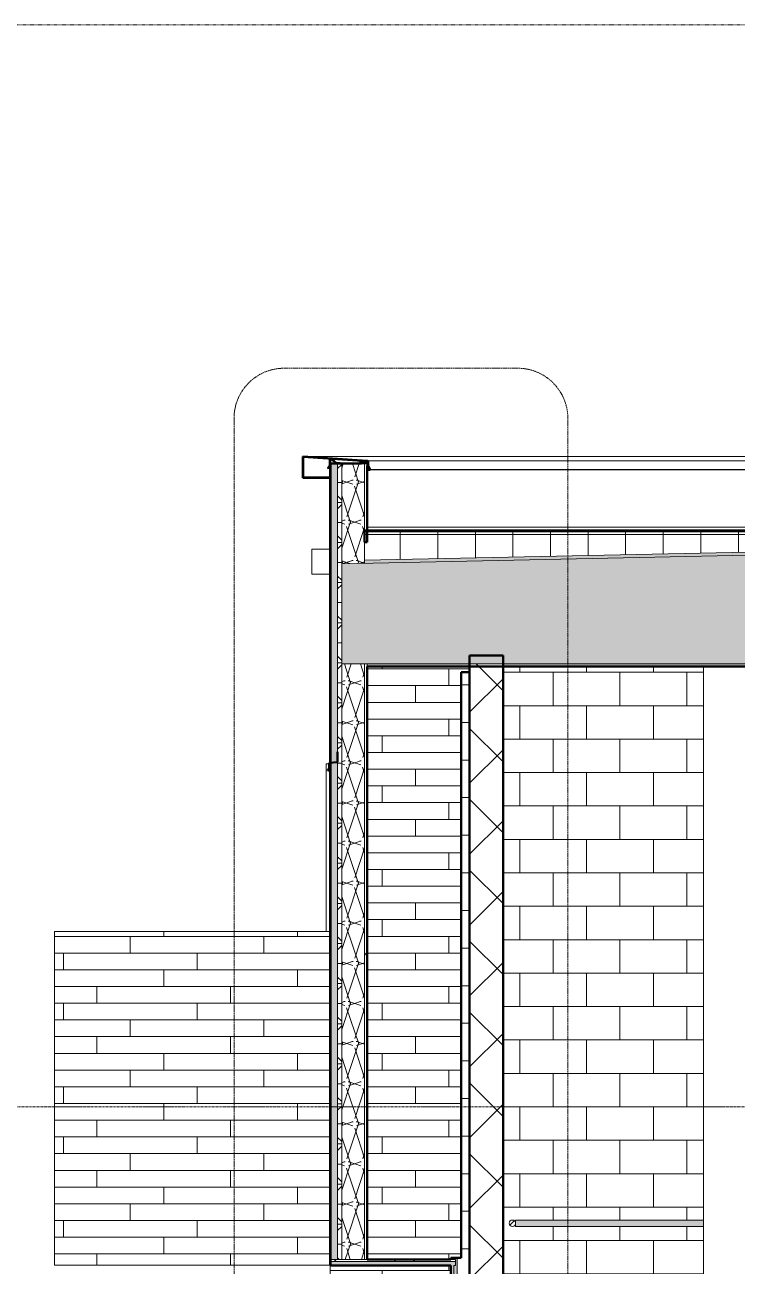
# Model space of a CAD drawing. Header units: inches. Extents: x 9661 to 16493, y -360 to 681.
# Drawn here: x 9907 to 10077.7, y 229.9 to 527 of the extents above; entities that cross this region are included whole.
import ezdxf

# ---------------------------------------------------------------- set-up
doc = ezdxf.new("R2010")
doc.units = ezdxf.units.IN
doc.header["$MEASUREMENT"] = 0
for name, pattern in [('Aligning Line 1_8_', [0.25, 0.125, -0.125]), ('Dash Dot 3_16_', [0.3125, 0.1875, -0.0625, 0, -0.0625]), ('Grid Line 1_2_', [0.875, 0.5, -0.125, 0.125, -0.125])]:
    doc.linetypes.add(name, pattern=pattern)
for name, color, linetype, lineweight in [('0-1', 7, 'Continuous', 5), ('0-3', 10, 'Continuous', 13), ('A-ANNO-SYMB-1', 150, 'Dash Dot 3_16_', 9), ('A-CLNG', 13, 'Continuous', 13), ('A-CLNG-2', 254, 'Continuous', 13), ('A-CLNG-3', 13, 'Continuous', 50), ('A-CLNG-PATT-1', 13, 'Continuous', 9), ('A-FLOR-HRAL', 11, 'Continuous', 9), ('A-FLOR-HRAL-1', 9, 'Continuous', 9), ('A-FLOR-HRAL-2', 7, 'Continuous', 9), ('A-FLOR-LEVL-1', 51, 'Grid Line 1_2_', 9), ('A-GENM-1', 135, 'Continuous', 9), ('A-GLAZ-CWMG-1', 135, 'Continuous', 9), ('A-ROOF', 132, 'Continuous', 13), ('A-ROOF-1', 55, 'Continuous', 13), ('A-ROOF-2', 132, 'Continuous', 50), ('A-ROOF-PATT-1', 132, 'Continuous', 9), ('A-WALL', 113, 'Continuous', 13), ('A-WALL-1', 10, 'Continuous', 13), ('A-WALL-2', 55, 'Continuous', 13), ('A-WALL-3', 250, 'Continuous', 50), ('A-WALL-4', 251, 'Continuous', 5), ('A-WALL-5', 8, 'Continuous', 5), ('A-WALL-6', 254, 'Continuous', 13), ('A-WALL-8', 113, 'Continuous', 50), ('A-WALL-PATT-3', 135, 'Continuous', 9), ('A-WALL-PATT-4', 252, 'Continuous', 9), ('A-WALL-PATT-5', 111, 'Continuous', 9), ('G-ANNO-SYMB', 111, 'Aligning Line 1_8_', 9), ('I-WALL-1', 55, 'Continuous', 13)]:
    doc.layers.add(name, color=color, linetype=linetype, lineweight=lineweight)
pattern_1 = [(45, (10995.947, 72), (-9.50352, 9.50352), []), (45, (10995.947, 86.4), (-9.50352, 9.50352), [])]
pattern_2 = [(0, (10995.947, 72), (0, 4.798), []), (315, (10995.947, 72), (4.798427, 0), [6.786, -6.786]), (45, (10995.947, 72), (4.798427, 0), [6.786, -6.786])]
pattern_3 = [(161.57, (10996.427, 72.48), (-3.8399538, -1.54e-05), [0, -27.322, 3.034, 0]), (18.43, (10995.467, 72.48), (-3.8399538, 1.54e-05), [0, -27.322, 3.034, 0]), (108.43, (10996.427, 72.48), (1.919622, -9.6005246), [9.106, -21.25]), (71.57, (10995.467, 72.48), (1.919622, 9.6005246), [9.106, -21.25])]
pattern_4 = [(0, (10995.947, 72), (30.72, 7.68), [1.267, -21.773, 1.267, -21.773, -122.88]), (0, (10995.947, 72), (30.72, 7.68), [-46.08, 1.267, -44.813, 1.267, -21.773, -53.76]), (0, (10995.947, 72), (30.72, 7.68), [-115.2, 1.267, -14.093, 1.267, -37.133]), (120, (11007.467, 75.84), (-22.011075, 22.7643), [1.267, -21.773, 1.267, -21.773, -122.88]), (120, (11007.467, 75.84), (-22.011075, 22.7643), [-46.08, 1.267, -44.813, 1.267, -21.773, -53.76]), (120, (11007.467, 75.84), (-22.011075, 22.7643), [-115.2, 1.267, -14.093, 1.267, -37.133]), (240, (11011.307, 91.2), (-8.708925, -30.4443), [1.267, -21.773, 1.267, -21.773, -122.88]), (240, (11011.307, 91.2), (-8.708925, -30.4443), [-46.08, 1.267, -44.813, 1.267, -21.773, -53.76]), (240, (11011.307, 91.2), (-8.708925, -30.4443), [-115.2, 1.267, -14.093, 1.267, -37.133])]
pattern_5 = [(0, (9984.627, 136.8), (0, 4), []), (90, (9984.627, 136.8), (-8, 8), [4, -28]), (90, (10000.627, 140.8), (-8, 8), [4, -28])]
pattern_6 = [(0, (10995.947, 72), (0, 9), []), (90, (10995.947, 72), (-9, 6e-16), [])]

# ---------------------------------------------------------------- blocks, each defined once
blk = doc.blocks.new('Railing - Railing-2254793-BUILDING SECTION - EAST_WEST - LOOKING NORTH')
at = {"layer": 'A-FLOR-HRAL'}
h = blk.add_hatch(dxfattribs=at)
h.set_pattern_fill('FP_17', color=256, style=0, pattern_type=2)
h.set_pattern_definition(pattern_1)
h.paths.add_polyline_path([(10023.84, 239.41), (10024.37, 239.63), (10024.59, 240.16), (10024.37, 240.69), (10023.84, 240.91), (10023.31, 240.69), (10023.09, 240.16), (10023.31, 239.63), (10023.78, 239.43)], flags=0)
at = {"layer": 'A-FLOR-HRAL-1'}
for points in [[(10052.2, 240.16), (10069.59, 240.16), (10069.59, 240.91), (10024.59, 240.88), (10024.59, 240.16), (10032.49, 240.16)], [(10032.49, 239.41), (10069.59, 239.43), (10069.59, 240.16), (10024.59, 240.16), (10024.59, 239.41)]]:
    blk.add_hatch(color=256, dxfattribs=at).paths.add_polyline_path(points, flags=0)
at = {"layer": 'A-FLOR-HRAL-2'}
for p, q in [((10069.59, 240.91), (10024.59, 240.91)), ((10024.59, 240.16), (10024.59, 240.91)), ((10024.59, 239.41), (10024.59, 240.16)), ((10024.59, 239.41), (10069.59, 239.41))]:
    blk.add_line(p, q, dxfattribs=at)
for start, end in [(0, 180), (180, 0)]:
    blk.add_arc((10023.84, 240.16), 0.75, start, end, dxfattribs=at)
blk = doc.blocks.new('CTR - 1st Phase -Stairs _ Elevators_rvt-1-BUILDING SECTION - EAST_WEST - LOOKING NORTH')
at = {"layer": 'A-WALL-PATT-3'}
h = blk.add_hatch(dxfattribs=at)
h.set_pattern_fill('FP_32', color=256, style=0, pattern_type=2)
h.set_pattern_definition([(0, (10017.589, -52), (0, 8), []), (90, (10017.589, -52), (-8, 8), [8, -8])])
h.paths.add_polyline_path([(10029.07, 0), (10069.59, 0), (10069.59, 52.51), (10065.35, 55.12), (10021.59, 55.12), (10021.59, 0)], flags=0)
h.paths.add_polyline_path([(10191.21, 0), (10201.59, 0), (10201.59, 92), (10253.59, 92), (10253.59, 123.37), (10191.21, 123.37), (10191.21, 22.69)], flags=0)
h.paths.add_polyline_path([(10024.59, 102.68), (10024.37, 102.15), (10023.84, 101.93), (10023.31, 102.16), (10023.09, 102.68), (10023.32, 103.22), (10023.84, 103.43), (10024.37, 103.21), (10024.51, 102.88)], flags=0)
h.paths.add_polyline_path([(10052.2, 68), (10069.59, 68), (10069.59, 101.93), (10024.59, 101.96), (10024.59, 103.43), (10069.59, 103.43), (10069.59, 189.77), (10065.11, 192.6), (10021.59, 192.6), (10021.59, 68), (10032.49, 68)], flags=0)
h.paths.add_polyline_path([(10229.65, 136), (10253.59, 136), (10253.59, 175.61), (10252.36, 175.64), (10252.21, 175.74), (10252.16, 175.8), (10252.16, 176.2), (10252.33, 176.35), (10252.51, 176.38), (10252.72, 176.39), (10253.59, 176.39), (10253.59, 255.38), (10191.21, 255.38), (10191.21, 136), (10209.65, 136)], flags=0)
h.paths.add_polyline_path([(10252.51, 175.68), (10252.49, 175.72), (10252.51, 175.68)], flags=0)
h.paths.add_polyline_path([(10253.09, 175.8), (10253.06, 176.1), (10253.03, 176), (10253.06, 175.9)], flags=0)
h.paths.add_polyline_path([(10067.84, 205.47), (10069.59, 205.47), (10069.59, 239.41), (10024.59, 239.43), (10024.59, 240.91), (10069.59, 240.91), (10069.59, 373.37), (10021.59, 373.37), (10021.59, 205.47), (10062.06, 205.47)], flags=0)
h.paths.add_polyline_path([(10023.84, 239.41), (10023.31, 239.63), (10023.09, 240.16), (10023.32, 240.69), (10023.84, 240.91), (10024.37, 240.69), (10024.59, 240.16), (10024.37, 239.63), (10023.9, 239.43)], flags=0)
h.paths.add_polyline_path([(10253.59, 268), (10253.59, 307.61), (10252.36, 307.64), (10252.21, 307.74), (10252.16, 307.8), (10252.16, 308.2), (10252.33, 308.35), (10252.51, 308.38), (10252.72, 308.39), (10253.59, 308.39), (10253.59, 373.37), (10191.21, 373.37), (10191.21, 268), (10245.74, 268)], flags=0)
h.paths.add_polyline_path([(10252.51, 307.68), (10252.49, 307.72), (10252.51, 307.68)], flags=0)
h.paths.add_polyline_path([(10253.09, 307.8), (10253.06, 308.1), (10253.03, 307.99), (10253.06, 307.9)], flags=0)
at = {"layer": 'A-WALL-PATT-4'}
h = blk.add_hatch(dxfattribs=at)
h.set_pattern_fill('FP_26', color=256, style=0, pattern_type=2)
h.set_pattern_definition([(45, (10995.947, 72), (-8.48528, 8.48528), []), (135, (10995.947, 72), (-8.48528, -8.48528), [])])
h.paths.add_polyline_path([(10013.59, -4), (10021.59, -4), (10021.59, 374), (10013.59, 374), (10013.59, -0.23)], flags=0)
at = {"layer": 'A-WALL-3'}
for p, q in [((10013.59, 376), (10013.59, -4)), ((10021.59, 376), (10013.59, 376)), ((10021.59, -4), (10021.59, 376))]:
    blk.add_line(p, q, dxfattribs=at)
at = {"layer": 'I-WALL-1'}
blk.add_line((10069.59, 373.37), (10069.59, 205.47), dxfattribs=at)
at = {"layer": '0-3'}
blk.add_blockref('Railing - Railing-2254793-BUILDING SECTION - EAST_WEST - LOOKING NORTH', (0, 0), dxfattribs=at)
blk = doc.blocks.new('Basic Wall _ EXT - FIBER CEMENT - SMALL - ___-2145935-BUILDING SECTION - EAST_WEST - LOOKING NORTH')
at = {"layer": 'A-WALL-2'}
for p, q in [((10857.95, 423.66), (9973.63, 423.66)), ((9980.5, 423.11), (9980.36, 423.11)), ((9981.57, 422.04), (9981.63, 422)), ((9987.72, 422.04), (9982.61, 422.04)), ((9988.95, 422.37), (9987.51, 422.37)), ((9988.59, 422.23), (9989.21, 422.23)), ((9989.21, 422.16), (9988.59, 422.16)), ((9989.21, 422.08), (9988.89, 422.08)), ((9989.21, 422.24), (9988.99, 422.24)), ((9989.17, 422.47), (9989, 422.47)), ((9989.22, 422.27), (9989.06, 422.27)), ((10842.51, 422.6), (9989.07, 422.6)), ((9980.19, 420.79), (9979.73, 420.79)), ((9989.47, 420.64), (9989.13, 420.64)), ((9989.48, 420.42), (10829.32, 420.42)), ((9989.69, 420.59), (9989.49, 420.59)), ((9989.67, 420.63), (9989.56, 420.63)), ((10836.95, 420.57), (9989.8, 420.57))]:
    blk.add_line(p, q, dxfattribs=at)
at = {"layer": 'A-WALL-2', "flags": 128}
for points in [[(9980.52, 423.05), (9980.47, 423.09), (9980.41, 423.11), (9980.34, 423.11), (9980.28, 423.1), (9980.22, 423.07), (9980.18, 423.03), (9980.14, 422.98), (9980.11, 422.92), (9980.11, 422.86)], [(9981.79, 422.04), (9981.73, 422.05), (9981.67, 422.07), (9981.62, 422.1)], [(9989.14, 421.83), (9989.13, 421.89), (9989.11, 421.95), (9989.07, 422.01), (9989.01, 422.05), (9988.95, 422.07), (9988.89, 422.08)], [(9989.29, 422.35), (9989.28, 422.41), (9989.26, 422.47), (9989.22, 422.52), (9989.18, 422.56), (9989.12, 422.59), (9989.07, 422.6)], [(9980.11, 421.63), (9980.1, 421.58), (9980.09, 421.54), (9980.07, 421.5)], [(9980.14, 421.45), (9980.16, 421.51), (9980.18, 421.57), (9980.19, 421.63)], [(9989.07, 421.33), (9989.08, 421.28), (9989.11, 421.22)], [(9989.18, 421.26), (9989.16, 421.3), (9989.14, 421.35), (9989.14, 421.39)], [(9989.21, 421.44), (9989.21, 421.38), (9989.23, 421.32), (9989.26, 421.26)], [(9989.33, 421.3), (9989.3, 421.35), (9989.29, 421.39), (9989.29, 421.44)], [(9989.37, 420.44), (9989.43, 420.42), (9989.48, 420.42)], [(9989.53, 420.5), (9989.48, 420.49), (9989.48, 420.49)], [(9989.49, 420.42), (9989.55, 420.43), (9989.61, 420.45)]]:
    blk.add_lwpolyline(points, dxfattribs=at)
blk = doc.blocks.new('Basic Wall _ EXT - FIBER CEMENT - LARGE - ___-2162463-BUILDING SECTION - EAST_WEST - LOOKING NORTH')
at = {"layer": 'A-WALL-1'}
blk.add_hatch(color=256, dxfattribs=at).paths.add_polyline_path([(9979.65, 348.66), (9979.94, 349.06), (9979.94, 350.33), (9979.91, 350.32), (9979.91, 349.02), (9979.63, 348.68)], flags=0)
at = {"layer": 'A-WALL-2'}
for p, q in [((9979.64, 348.55), (9979.66, 348.53)), ((9979.64, 348.55), (9979.66, 348.53)), ((9979.64, 348.55), (9979.66, 348.53)), ((9979.64, 348.55), (9979.66, 348.53)), ((9979.68, 348.55), (9979.66, 348.57)), ((9979.68, 348.55), (9979.66, 348.57)), ((9979.68, 348.55), (9979.66, 348.57)), ((9979.68, 348.55), (9979.66, 348.57))]:
    blk.add_line(p, q, dxfattribs=at)
for centre, radius, start, end in [((9979.7, 348.62), 0.0937, 140, 230), ((9979.7, 348.62), 0.0937, 140, 230), ((9979.7, 348.62), 0.0937, 140, 230), ((9979.7, 348.62), 0.0938, 140, 230), ((9979.7, 348.62), 0.0625, 140, 230), ((9979.7, 348.62), 0.0625, 140, 230), ((9979.7, 348.62), 0.0625, 140, 230), ((9979.7, 348.62), 0.0625, 140, 230), ((9979.72, 348.6), 0.0937, 230, 320), ((9979.72, 348.6), 0.0937, 230, 320), ((9979.72, 348.6), 0.0937, 230, 320), ((9979.72, 348.6), 0.0937, 230, 320), ((9979.72, 348.6), 0.0625, 230, 320), ((9979.72, 348.6), 0.0625, 230, 320), ((9979.72, 348.6), 0.0625, 230, 320), ((9979.72, 348.6), 0.0625, 230, 320)]:
    blk.add_arc(centre, radius, start, end, dxfattribs=at)
at = {"layer": 'A-WALL-8'}
for p, q in [((9981.94, 353), (9981.91, 353)), ((9981.91, 353), (9981.91, 350.53)), ((9981.94, 350.5), (9981.94, 353)), ((9979.91, 349.02), (9979.63, 348.68)), ((9979.64, 348.55), (9979.66, 348.53)), ((9979.65, 348.66), (9979.94, 349.01)), ((9979.68, 348.55), (9979.66, 348.57)), ((9980.05, 348.9), (9979.77, 348.56)), ((9979.79, 348.54), (9980.08, 348.88)), ((9981.91, 350.53), (9979.91, 350.35)), ((9979.91, 350.35), (9979.91, 349.02)), ((9979.94, 350.33), (9981.94, 350.5)), ((9979.94, 349.01), (9979.94, 350.33)), ((9980.08, 348.88), (9980.05, 348.9))]:
    blk.add_line(p, q, dxfattribs=at)
for centre, radius, start, end in [((9979.7, 348.62), 0.0937, 140, 230), ((9979.7, 348.62), 0.0625, 140, 230), ((9979.72, 348.6), 0.0938, 230, 320), ((9979.72, 348.6), 0.0625, 230, 320)]:
    blk.add_arc(centre, radius, start, end, dxfattribs=at)
blk = doc.blocks.new('Basic Wall _ EXT - FIBER CEMENT - SMALL - ___-2145937-BUILDING SECTION - EAST_WEST - LOOKING NORTH')
at = {"layer": 'A-WALL-1'}
h = blk.add_hatch(color=256, dxfattribs=at)
h.paths.add_polyline_path([(9978.27, 418.54), (9980.19, 418.58), (9980.18, 418.62), (9973.7, 418.62), (9973.7, 423.58), (9989.12, 422.49), (9989.17, 422.47), (9989.21, 422.23), (9989.21, 421.44), (9989.29, 421.44), (9989.24, 422.47), (9989.17, 422.55), (9989.06, 422.6), (9973.63, 423.66), (9973.63, 418.54), (9973.7, 418.54)], flags=0)
h.paths.add_polyline_path([(9989.49, 420.42), (9989.73, 420.53), (9989.79, 420.59), (9989.29, 421.28), (9989.26, 421.26), (9989.68, 420.59), (9989.5, 420.43)], flags=0)
h.paths.add_polyline_path([(9989.49, 420.42), (9989.33, 420.55), (9989.13, 420.64), (9989.13, 420.56), (9989.48, 420.42)], flags=0)
h.paths.add_polyline_path([(9989.49, 420.59), (9989.56, 420.64), (9989.14, 421.24), (9989.13, 421.19), (9989.49, 420.6)], flags=0)
h.paths.add_polyline_path([(9979.73, 420.79), (9980.14, 421.45), (9980.07, 421.5), (9979.66, 420.84)], flags=0)
h.paths.add_polyline_path([(9989.06, 421.39), (9989.14, 421.39), (9989.11, 421.91), (9989.01, 422.03), (9988.89, 422.08), (9987.72, 422.04), (9987.72, 422), (9989.06, 421.96), (9989.06, 421.45)], flags=0)
h.paths.add_polyline_path([(9980.19, 421.63), (9980.21, 422.9), (9980.31, 423.01), (9980.52, 422.95), (9981.6, 422.07), (9981.62, 422.1), (9980.47, 423.06), (9980.23, 423.06), (9980.11, 422.86), (9980.14, 421.63), (9980.18, 421.63)], flags=0)
h.paths.add_polyline_path([(9981.68, 422), (9981.67, 422.05), (9981.63, 422.01), (9981.67, 422)], flags=0)
h.paths.add_polyline_path([(9987.51, 422.16), (9988.59, 422.16), (9988.59, 422.23), (9987.51, 422.23), (9987.51, 422.37), (9988.95, 422.37), (9989, 422.25), (9989.06, 422.27), (9989, 422.47), (9987.44, 422.44), (9987.44, 422.16)], flags=0)
at = {"layer": 'A-WALL-2'}
for p, q in [((9980.19, 421.63), (9980.19, 422)), ((9987.72, 422), (9988.44, 422)), ((9988.44, 422), (9988.89, 422)), ((9989.06, 421.83), (9989.06, 421.39)), ((9980.19, 418.54), (9980.19, 418.62))]:
    blk.add_line(p, q, dxfattribs=at)
at = {"layer": 'A-WALL-8'}
for p, q in [((9989.07, 422.6), (9973.63, 423.66)), ((9973.63, 423.66), (9973.63, 418.54)), ((9973.7, 418.62), (9973.7, 423.58)), ((9973.7, 423.58), (9989.06, 422.52)), ((9980.11, 422.86), (9980.11, 421.63)), ((9980.19, 422), (9980.19, 422.86)), ((9980.47, 422.99), (9981.57, 422.04)), ((9981.62, 422.1), (9980.52, 423.05)), ((9982.61, 422.04), (9981.79, 422.04)), ((9981.79, 421.96), (9982.61, 421.96)), ((9982.61, 421.96), (9982.61, 422.04)), ((9989, 422.47), (9987.44, 422.44)), ((9987.44, 422.44), (9987.44, 422.16)), ((9987.44, 422.16), (9988.59, 422.16)), ((9987.51, 422.37), (9988.94, 422.39)), ((9987.51, 422.23), (9987.51, 422.37)), ((9988.59, 422.23), (9987.51, 422.23)), ((9987.72, 422.08), (9987.72, 422)), ((9988.89, 422.08), (9987.72, 422.08)), ((9988.59, 422.16), (9988.59, 422.23)), ((9988.94, 422.39), (9988.99, 422.24)), ((9988.99, 422.24), (9989.06, 422.27)), ((9989.06, 422.27), (9989, 422.47)), ((9989.21, 422.35), (9989.21, 421.44)), ((9989.29, 421.44), (9989.29, 422.35)), ((9980.07, 421.5), (9979.66, 420.84)), ((9979.66, 420.84), (9979.73, 420.79)), ((9979.73, 420.79), (9980.14, 421.45)), ((9989.13, 420.64), (9989.09, 420.57)), ((9989.09, 420.57), (9989.37, 420.44)), ((9989.11, 421.22), (9989.49, 420.59)), ((9989.4, 420.51), (9989.13, 420.64)), ((9989.14, 421.39), (9989.14, 421.83)), ((9989.56, 420.63), (9989.18, 421.26)), ((9989.26, 421.26), (9989.69, 420.6)), ((9989.8, 420.57), (9989.33, 421.3)), ((9989.49, 420.59), (9989.56, 420.63)), ((9989.69, 420.6), (9989.57, 420.52)), ((9989.61, 420.45), (9989.8, 420.57)), ((9973.63, 418.54), (9980.19, 418.54)), ((9980.19, 418.62), (9973.7, 418.62))]:
    blk.add_line(p, q, dxfattribs=at)
for centre, radius, start, end in [((9980.36, 422.86), 0.25, 49.2771, 180), ((9980.36, 422.86), 0.171, 49.2771, 180), ((9981.79, 422.29), 0.329, 229.2771, 270), ((9981.79, 422.29), 0.25, 229.2771, 270), ((9988.89, 421.83), 0.25, 0, 90), ((9988.89, 421.83), 0.171, 0, 90), ((9989.04, 422.35), 0.171, 0, 82.4457), ((9989.04, 422.35), 0.25, 0, 83.0705), ((9979.86, 421.63), 0.25, 328.2381, 0), ((9979.86, 421.63), 0.329, 328.2381, 0), ((9989.39, 421.39), 0.329, 180, 211.4324), ((9989.39, 421.39), 0.25, 180, 211.4324), ((9989.54, 421.44), 0.329, 180, 212.826), ((9989.54, 421.44), 0.25, 180, 212.826), ((9989.48, 420.67), 0.25, 244.1745, 302.0105), ((9989.48, 420.67), 0.171, 244.1745, 302.0105)]:
    blk.add_arc(centre, radius, start, end, dxfattribs=at)
blk = doc.blocks.new('Rectangular Mullion - Profile_Polycarbonate_Upper and left-1739822-BUILDING SECTION - EAST_WEST - LOOKING NORTH')
at = {"layer": 'A-GLAZ-CWMG-1'}
for p, q in [((9979.25, 350.12), (9979.91, 350.12)), ((9979.25, 310), (9979.25, 350.12)), ((9979.93, 350.12), (9980.19, 350.12)), ((9980.19, 230.12), (9980, 230.12))]:
    blk.add_line(p, q, dxfattribs=at)
blk = doc.blocks.new('Family1 - SCUPPER-2162046-BUILDING SECTION - EAST_WEST - LOOKING NORTH')
at = {"layer": 'A-GENM-1'}
for p, q in [((9975.81, 395.5), (9975.81, 401.5)), ((9980.19, 401.5), (9975.81, 401.5)), ((9975.81, 395.5), (9980.19, 395.5))]:
    blk.add_line(p, q, dxfattribs=at)

msp = doc.modelspace()

# ---------------------------------------------------------------- hatches: boundary and pattern name
at = {"layer": 'A-CLNG-2'}
msp.add_hatch(color=256, dxfattribs=at).paths.add_polyline_path([(10009.0894, 230), (10010.1894, 230), (10010.1877, 231), (9980.4394, 231), (9980.4484, 230), (9993.0534, 230)], flags=0)
at = {"layer": 'A-CLNG-PATT-1'}
h = msp.add_hatch(dxfattribs=at)
h.set_pattern_fill('FP_17', color=256, style=0, pattern_type=2)
h.set_pattern_definition(pattern_1)
h.paths.add_polyline_path([(9993.0534, 231), (10010.1894, 231), (10010.1868, 231.5), (9980.4394, 231.5), (9980.4404, 231), (9989.0644, 231)], flags=0)
at = {"layer": 'A-ROOF-1'}
msp.add_hatch(color=256, dxfattribs=at).paths.add_polyline_path([(9988.4394, 405.6552), (10116.5646, 405.6552), (10168.6894, 406.5647), (10168.6894, 406.7728), (10116.5646, 405.9052), (9988.4394, 405.9053)], flags=0)
at = {"layer": 'A-ROOF-PATT-1'}
h = msp.add_hatch(dxfattribs=at)
h.set_pattern_fill('FP_14', color=256, style=0, pattern_type=2)
h.set_pattern_definition(pattern_6)
h.paths.add_polyline_path([(9988.4394, 398.8622), (10166.3441, 402.5228), (9988.4394, 402.5228), (9988.4394, 400.8905)], flags=0)
h.paths.add_polyline_path([(10229.6469, 402.5228), (10261.5894, 402.5228), (10261.5894, 408.4834), (10168.6894, 406.5647), (10168.6894, 402.5228), (10202.8024, 402.5228)], flags=0)
h.paths.add_polyline_path([(10452.0394, 408.4012), (10843.1394, 416.4484), (10843.1394, 420.4493), (10452.0394, 412.4021), (10452.0394, 412.2666)], flags=0)
h = msp.add_hatch(dxfattribs=at)
h.set_pattern_fill('FP_3', color=256, style=0, pattern_type=2)
h.set_pattern_definition(pattern_2)
h.paths.add_polyline_path([(9988.4394, 398.1121), (10202.8024, 402.5228), (10166.3441, 402.5228), (9988.4394, 398.8622)], flags=0)
h.paths.add_polyline_path([(10452.0394, 407.651), (10843.1394, 415.6983), (10843.1394, 416.4484), (10452.0394, 408.4012)], flags=0)
h = msp.add_hatch(dxfattribs=at)
h.set_pattern_fill('FP_4', color=256, style=0, pattern_type=2)
h.set_pattern_definition(pattern_3)
h.paths.add_polyline_path([(10848.6394, 374), (10848.6394, 415.8114), (10452.0394, 407.651), (10452.0394, 374), (10846.9519, 374)], flags=0)
h.paths.add_polyline_path([(10229.6469, 374), (10261.5894, 374), (10257.4673, 376), (10261.5894, 376), (10261.5894, 402.5228), (10202.8024, 402.5228), (9982.9394, 397.9989), (9982.9394, 374), (10191.2144, 374)], flags=0)
h = msp.add_hatch(dxfattribs=at)
h.set_pattern_fill('FP_14', color=256, style=0, pattern_type=2)
h.set_pattern_definition(pattern_6)
h.paths.add_polyline_path([(10032.4856, 402.5228), (10168.6894, 402.5228), (10168.6894, 406.5228), (10116.5646, 405.6552), (9988.4394, 405.6552), (9988.4394, 402.5228), (9993.0534, 402.5228)], flags=0)
h = msp.add_hatch(dxfattribs=at)
h.set_pattern_fill('FP_1', color=256, style=0, pattern_type=2)
h.set_pattern_definition(pattern_4)
h.paths.add_polyline_path([(9993.0534, 373.375), (10013.5894, 373.375), (10013.5894, 374), (9989.0644, 374), (9989.0806, 373.375)], flags=0)
h.paths.add_polyline_path([(10842.5144, 373.375), (10842.5144, 374), (10457.5394, 374), (10457.5394, 373.375), (10821.1306, 373.375)], flags=0)
h.paths.add_polyline_path([(10229.6469, 373.375), (10253.5894, 373.375), (10253.5894, 374), (10021.5894, 374), (10021.5894, 373.375), (10191.2144, 373.375)], flags=0)
at = {"layer": 'A-WALL-4'}
for points in [[(9980.4394, 350.5), (9980.4394, 422), (9980.1894, 422), (9980.1894, 350.5)], [(9980.4394, 230.125), (9980.4394, 350.5), (9980.1894, 350.5), (9980.1894, 230.125)]]:
    msp.add_hatch(color=256, dxfattribs=at).paths.add_polyline_path(points, flags=0)
at = {"layer": 'A-WALL-5'}
for points in [[(9981.9394, 350.5), (9981.9394, 422), (9980.4394, 422), (9980.4394, 350.5)], [(9981.9394, 231.5), (9981.9394, 350.5), (9980.4394, 350.5), (9980.4394, 231.5)], [(10010.5894, -5.25), (10010.5894, 231.8725), (10009.8394, 231.8725), (10009.8394, 231.5), (10010.1894, 231.5), (10010.1894, 230), (10009.8394, 230), (10009.8394, -5.25)]]:
    msp.add_hatch(color=256, dxfattribs=at).paths.add_polyline_path(points, flags=0)
at = {"layer": 'A-WALL-6'}
h = msp.add_hatch(color=256, dxfattribs=at)
h.paths.add_polyline_path([(10009.4502, -5.25), (10009.8394, -5.25), (10009.8394, 230), (10009.0894, 230), (10009.0894, -5.25)], flags=0)
h.paths.add_polyline_path([(10009.0894, 231.5), (10009.8394, 231.5), (10009.8394, 231.8725), (10009.0894, 231.8725)], flags=0)
at = {"layer": 'A-WALL-PATT-3'}
h = msp.add_hatch(dxfattribs=at)
h.set_pattern_fill('FP_19', color=256, style=0, pattern_type=2)
h.set_pattern_definition(pattern_5)
h.paths.add_polyline_path([(10009.0894, 109.75), (10009.0894, 120), (9989.0644, 120), (9989.0644, 109.75), (9993.0534, 109.75)], flags=0)
h.paths.add_polyline_path([(10009.0894, 132), (10009.0894, 230), (9989.0644, 230), (9989.0644, 132), (9993.2699, 132)], flags=0)
h.paths.add_polyline_path([(9993.0534, 231.5), (10009.0894, 231.5), (10009.0894, 231.8725), (10011.5894, 231.8725), (10011.5894, 372), (10013.5894, 372), (10013.5894, 373.25), (9989.0644, 373.25), (9989.0644, 231.5)], flags=0)
h = msp.add_hatch(dxfattribs=at)
h.set_pattern_fill('FP_20', color=256, style=0, pattern_type=2)
h.set_pattern_definition([(0, (9916.314, 268.8), (0, 4), []), (90, (9916.314, 268.8), (-8, 8), [4, -28]), (90, (9932.314, 272.8), (-8, 8), [4, -28])])
h.paths.add_polyline_path([(9914.1894, 230.125), (9980.0019, 230.125), (9980.0019, 310), (9914.1894, 310), (9914.1894, 251.9024)], flags=0)
h = msp.add_hatch(dxfattribs=at)
h.set_pattern_fill('FP_19', color=256, style=0, pattern_type=2)
h.set_pattern_definition(pattern_5)
h.paths.add_polyline_path([(9980.1894, 109.75), (9989.0644, 109.75), (9989.0644, 120), (9982.9394, 120), (9982.9394, 132), (9989.0644, 132), (9989.0644, 230), (9980.4394, 230), (9980.4394, 230.125), (9980.1894, 230.125), (9980.1894, 114.3749)], flags=0)
at = {"layer": 'A-WALL-PATT-5'}
h = msp.add_hatch(dxfattribs=at)
h.set_pattern_fill('FP_3', color=256, style=0, pattern_type=2)
h.set_pattern_definition(pattern_2)
h.paths.add_polyline_path([(9982.9394, 350.5), (9982.9394, 422), (9981.9394, 422), (9981.9394, 350.5)], flags=0)
h = msp.add_hatch(dxfattribs=at)
h.set_pattern_fill('FP_4', color=256, style=0, pattern_type=2)
h.set_pattern_definition(pattern_3)
h.paths.add_polyline_path([(9983.1953, 350.5), (9988.4394, 350.5), (9988.4223, 374), (9982.9394, 374), (9982.9394, 350.5)], flags=0)
h.paths.add_polyline_path([(9982.9394, 397.9989), (9988.4394, 398.1121), (9988.4394, 422), (9982.9394, 422), (9982.9394, 398.1121)], flags=0)
h = msp.add_hatch(dxfattribs=at)
h.set_pattern_fill('FP_14', color=256, style=0, pattern_type=2)
h.set_pattern_definition(pattern_6)
h.paths.add_polyline_path([(10012.7695, 231.8725), (10013.5894, 231.8725), (10013.5894, 372), (10011.5894, 372), (10011.5894, 231.8725)], flags=0)
h = msp.add_hatch(dxfattribs=at)
h.set_pattern_fill('FP_3', color=256, style=0, pattern_type=2)
h.set_pattern_definition(pattern_2)
h.paths.add_polyline_path([(9981.9524, 231.5), (9982.9394, 231.5), (9982.9394, 350.5), (9981.9394, 350.5), (9981.9394, 231.5)], flags=0)
h = msp.add_hatch(dxfattribs=at)
h.set_pattern_fill('FP_4', color=256, style=0, pattern_type=2)
h.set_pattern_definition(pattern_3)
h.paths.add_polyline_path([(9988.4394, 231.5), (9988.4394, 350.5), (9982.9394, 350.5), (9982.9394, 231.5), (9983.1953, 231.5)], flags=0)
h = msp.add_hatch(dxfattribs=at)
h.set_pattern_fill('FP_1', color=256, style=0, pattern_type=2)
h.set_pattern_definition(pattern_4)
h.paths.add_polyline_path([(9988.4394, 231.5), (9989.0644, 231.5), (9989.0644, 350.5), (9988.4394, 350.5), (9988.4394, 240.4418)], flags=0)
h = msp.add_hatch(dxfattribs=at)
h.set_pattern_fill('FP_14', color=256, style=0, pattern_type=2)
h.set_pattern_definition(pattern_6)
h.paths.add_polyline_path([(10013.5894, -19), (10013.5894, -15), (10011.5894, -15), (10011.5894, -16), (10010.5894, -16.0157), (10010.5894, -19), (10012.7695, -19)], flags=0)
h.paths.add_polyline_path([(10011.5894, -6), (10011.5894, 0), (10013.5894, 0), (10013.5894, 231.8725), (10010.5894, 231.8725), (10010.5894, -6)], flags=0)
h.paths.add_polyline_path([(10013.5894, -3.0006), (10013.5894, -3), (10012.7695, -3.0004)], flags=0)

# ---------------------------------------------------------------- linework, layer by layer
at = {"layer": 'A-ANNO-SYMB-1'}
for p, q in [((10025.1104, 444.768), (9969.1568, 444.768)), ((9957.1568, 432.768), (9957.1568, -135.3895)), ((10037.1104, -135.3895), (10037.1104, 432.768))]:
    msp.add_line(p, q, dxfattribs=at)
for centre, start, end in [((9969.1568, 432.768), 90, 180), ((10025.1104, 432.768), 0, 90)]:
    msp.add_arc(centre, 12, start, end, dxfattribs=at)
at = {"layer": 'A-CLNG'}
for p, q in [((9980.4394, 231.5), (9980.4394, 230.125)), ((10010.1894, 231), (9980.4394, 231)), ((10010.1894, 231.5), (10009.0894, 231.5)), ((10009.8394, 230), (10010.1894, 230)), ((10010.1894, 230), (10010.1894, 231.5))]:
    msp.add_line(p, q, dxfattribs=at)
at = {"layer": 'A-CLNG-3'}
for p, q in [((9980.4394, 230.125), (9980.4394, 230)), ((9980.4394, 230), (10009.0894, 230)), ((10009.0894, 231.5), (9989.0644, 231.5))]:
    msp.add_line(p, q, dxfattribs=at)
at = {"layer": 'A-FLOR-LEVL-1'}
msp.add_line((9660.5284, 268), (12376.0591, 268), dxfattribs=at)
at = {"layer": 'A-ROOF'}
for p, q in [((10116.5646, 405.6552), (9988.4394, 405.6552)), ((9989.0644, 406.7728), (10166.3004, 406.7728)), ((10202.8024, 402.5228), (9982.9394, 397.9989)), ((9988.4394, 403.1131), (9988.4394, 398.1121)), ((10166.3441, 402.5228), (9988.4394, 398.8622)), ((9982.9394, 374), (10261.5894, 374))]:
    msp.add_line(p, q, dxfattribs=at)
at = {"layer": 'A-ROOF-2'}
for p, q in [((10116.5671, 405.9053), (9988.4394, 405.9053)), ((9988.4394, 405.9053), (9988.4394, 403.1131)), ((9989.0644, 373.375), (10261.5894, 373.375))]:
    msp.add_line(p, q, dxfattribs=at)
at = {"layer": 'A-WALL'}
for p, q in [((9980.4394, 422), (9980.4394, 231.5)), ((9981.9394, 422), (9981.9394, 231.5)), ((9982.9394, 422), (9982.9394, 231.5)), ((9988.4394, 422), (9988.4394, 405.9053)), ((9988.4394, 374), (9988.4394, 231.5)), ((9989.0644, 373.375), (9989.0644, 374)), ((9980.4394, 350.5), (9980.1894, 350.5)), ((10009.8394, 231.8725), (10009.8394, 231.5)), ((10010.5894, 231.8725), (10010.5894, -6)), ((9980.4394, 231.5), (9989.0644, 231.5)), ((10009.8394, 230), (10009.8394, -5.25))]:
    msp.add_line(p, q, dxfattribs=at)
at = {"layer": 'A-WALL-2'}
for p, q in [((9980.1894, 422), (9980.1894, 421.6275)), ((9988.8892, 422), (9987.7181, 422)), ((9989.0644, 421.3937), (9989.0644, 421.8287)), ((9980.1894, 418.6175), (9980.1894, 418.5388)), ((10013.5894, 373.25), (9989.0644, 373.25)), ((9980.0019, 310), (9914.1894, 310)), ((9914.1894, 310), (9914.1894, 230.125)), ((9980.0019, 230.125), (9980.0019, 310)), ((9914.1894, 230.125), (9980.0019, 230.125)), ((9980.1894, 109.75), (9980.1894, 230.125))]:
    msp.add_line(p, q, dxfattribs=at)
at = {"layer": 'A-WALL-8'}
for p, q in [((9987.7181, 422), (9980.1894, 422)), ((9989.0644, 422), (9988.8892, 422)), ((9989.0644, 421.8287), (9989.0644, 422)), ((9980.1894, 421.6275), (9980.1894, 418.6175)), ((9989.0644, 403.126), (9989.0644, 421.3937)), ((9980.1894, 418.5388), (9980.1894, 230.125)), ((9988.4394, 403.1131), (9989.0644, 403.126)), ((9989.0644, 231.5), (9989.0644, 373.375)), ((10011.5894, 372), (10011.5894, 231.8725)), ((10013.5894, 372), (10011.5894, 372)), ((10013.5894, -16), (10013.5894, 372)), ((10009.0894, 231.8725), (10009.0894, 231.5)), ((10011.5894, 231.8725), (10009.0894, 231.8725)), ((9980.1894, 230.125), (9980.4394, 230.125)), ((10009.0894, 230), (10009.0894, -3.25))]:
    msp.add_line(p, q, dxfattribs=at)
at = {"layer": 'G-ANNO-SYMB'}
msp.add_line((12280.1239, 526.9531), (9756.4599, 526.9531), dxfattribs=at)

# ---------------------------------------------------------------- block references
at = {"layer": '0-1'}
msp.add_blockref('CTR - 1st Phase -Stairs _ Elevators_rvt-1-BUILDING SECTION - EAST_WEST - LOOKING NORTH', (0, 0), dxfattribs=at)
at = {"layer": 'A-GENM-1'}
msp.add_blockref('Family1 - SCUPPER-2162046-BUILDING SECTION - EAST_WEST - LOOKING NORTH', (0, 0), dxfattribs=at)
at = {"layer": 'A-GLAZ-CWMG-1'}
msp.add_blockref('Rectangular Mullion - Profile_Polycarbonate_Upper and left-1739822-BUILDING SECTION - EAST_WEST - LOOKING NORTH', (0, 0), dxfattribs=at)
at = {"layer": 'A-WALL-2'}
for name in ['Basic Wall _ EXT - FIBER CEMENT - SMALL - ___-2145935-BUILDING SECTION - EAST_WEST - LOOKING NORTH', 'Basic Wall _ EXT - FIBER CEMENT - SMALL - ___-2145937-BUILDING SECTION - EAST_WEST - LOOKING NORTH', 'Basic Wall _ EXT - FIBER CEMENT - LARGE - ___-2162463-BUILDING SECTION - EAST_WEST - LOOKING NORTH']:
    msp.add_blockref(name, (0, 0), dxfattribs=at)

doc.saveas('drawing.dxf')
